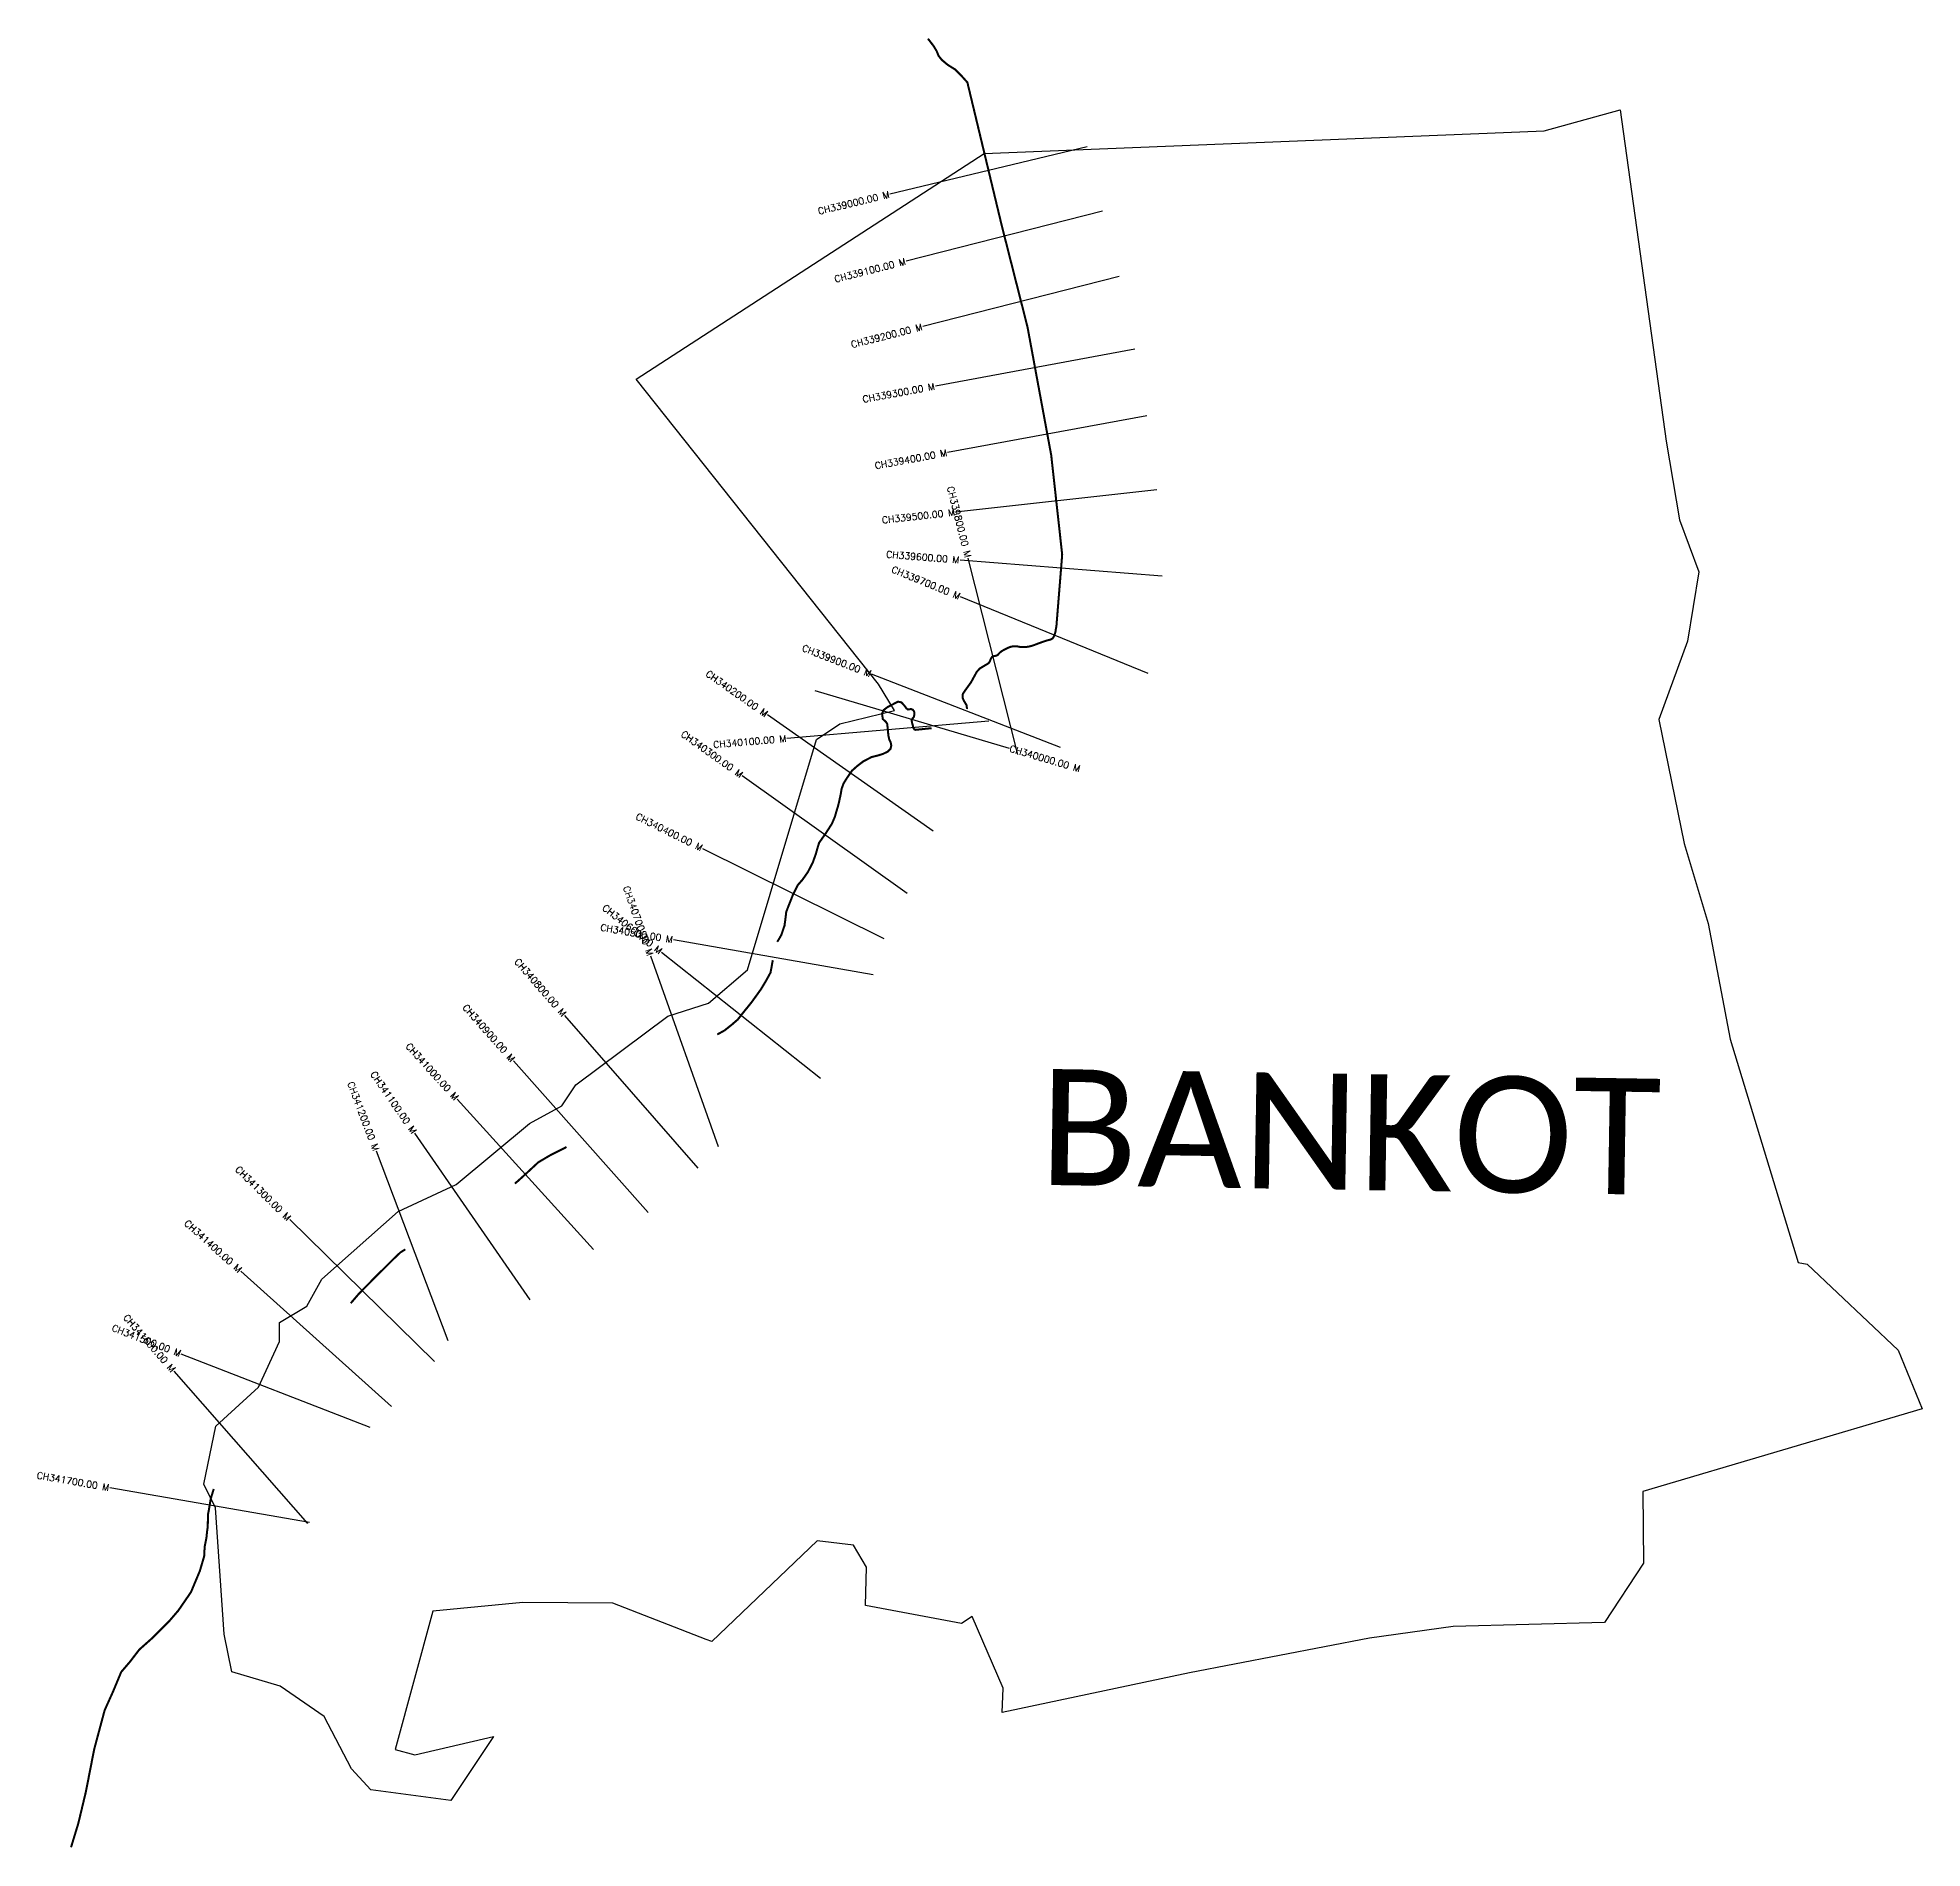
# Model space of a CAD drawing. Header units: metres. Extents: x 291221 to 294010, y 1987192 to 1989872.
import ezdxf
from ezdxf.enums import TextEntityAlignment as Align

# ---------------------------------------------------------------- set-up
doc = ezdxf.new("R2010")
doc.units = ezdxf.units.M
for name, color, linetype in [('CS', 134, 'Continuous'), ('CSMark', 6, 'Continuous'), ('NATURALLY PROTECTED', 3, 'Continuous'), ('VILLAGE NAME', 250, 'Continuous')]:
    doc.layers.add(name, color=color, linetype=linetype)
doc.styles.get("Standard").update_dxf_attribs({"font": 'simplex.shx'})

msp = doc.modelspace()

# ---------------------------------------------------------------- linework, layer by layer
at = {"color": 3, "flags": 128}
msp.add_lwpolyline([(293679.2, 1989081.6), (293662.4, 1988979)], dxfattribs=at)
at = {"color": 3}
for points in [[(293657.2, 1988679.3, 0), (293693, 1988560.8, 0), (293725.5, 1988389.8, 0), (293825.9, 1988059.3, 0), (293839.1, 1988056.5, 0), (293974.2, 1987929.1, 0), (294009.7, 1987842.5, 0), (293595.9, 1987720, 0), (293597.2, 1987614, 0), (293539.2, 1987525.9, 0), (293315.4, 1987520.4, 0), (293191.8, 1987502.9, 0), (292925.4, 1987451.6, 0), (292648, 1987392.9, 0), (292649.7, 1987428.9, 0), (292603.6, 1987535.1, 0), (292587.6, 1987524.7, 0), (292445.8, 1987551.2, 0), (292447, 1987607.8, 0), (292428.2, 1987640.7, 0), (292374.4, 1987646.8, 0), (292218.1, 1987497.8, 0), (292210, 1987501.1, 0), (292071.9, 1987554.7, 0), (291938.7, 1987555.5, 0), (291805.3, 1987543, 0), (291749.5, 1987338, 0), (291779, 1987330, 0), (291895.2, 1987357.4, 0), (291832, 1987262.5, 0), (291713.9, 1987278.2, 0), (291685.3, 1987309.5, 0), (291644.8, 1987386.7, 0), (291579.3, 1987432, 0), (291507.9, 1987453.2, 0), (291496.6, 1987508.8, 0), (291483.8, 1987695.7, 0), (291466.6, 1987730.8, 0), (291484.1, 1987816.9, 0), (291547.3, 1987874.4, 0), (291578.3, 1987942.2, 0), (291578.5, 1987970.1, 0), (291619.1, 1987994.6, 0), (291641.2, 1988034.4, 0), (291754, 1988134.4, 0), (291840, 1988174.3, 0), (291948.6, 1988264.8, 0), (291996.5, 1988290.9, 0), (292017.1, 1988322.2, 0), (292153.3, 1988423.5, 0), (292213.6, 1988443.2, 0), (292271.1, 1988492.4, 0), (292373.4, 1988833.2, 0), (292407.6, 1988856.5, 0), (292488.6, 1988876.4, 0), (292465.2, 1988915.3, 0), (292106.1, 1989366.6, 0), (292621.2, 1989700.9, 0), (293389.7, 1989731.8, 0), (293450.2, 1989734.2, 0), (293562.4, 1989765.4, 0), (293630.4, 1989275.2, 0), (293650.2, 1989158.5, 0), (293679.2, 1989081.6, 0)], [(293662.4, 1988979, 0), (293619.7, 1988863.1, 0), (293657.2, 1988679.3, 0)]]:
    msp.add_polyline3d(points, dxfattribs=at)
at = {"layer": 'CS'}
for p, q in [((292773.7, 1989710.7), (292481.9, 1989640.7)), ((292796.7, 1989615.5), (292505.9, 1989541.6)), ((292821.3, 1989518.6), (292530.6, 1989444.6)), ((292844.1, 1989411), (292549.1, 1989356.6)), ((292862.3, 1989312.7), (292567.2, 1989258.3)), ((292877.1, 1989202.8), (292578.9, 1989170)), ((292884.7, 1989075), (292585.6, 1989098.9)), ((292671.2, 1988811), (292597.9, 1989101.9)), ((292864.1, 1988930.8), (292586.5, 1989044.5)), ((292734.4, 1988821.5), (292454.6, 1988929.9)), ((292370.8, 1988906), (292658.4, 1988820.7)), ((292546.1, 1988697.4), (292300.5, 1988869.7)), ((292628.3, 1988860.3), (292329.4, 1988834.9)), ((292507.5, 1988605.1), (292263.4, 1988779.6)), ((292473.4, 1988538.1), (292204.8, 1988671.6)), ((292457, 1988484.8), (292161.5, 1988536.6)), ((292228.3, 1988230.1), (292127.9, 1988512.8)), ((292378.9, 1988331.6), (292144, 1988518.1)), ((292198, 1988198.5), (292000.9, 1988424.6)), ((292124.2, 1988133.1), (291925, 1988357.4)), ((292043, 1988078.4), (291841.6, 1988300.8)), ((291949.7, 1988003.9), (291778.9, 1988250.6)), ((291828, 1987943.2), (291722, 1988223.9)), ((291807.9, 1987912.6), (291593.7, 1988122.7)), ((291744.5, 1987845.8), (291521.3, 1988046.3)), ((291712.8, 1987814.7), (291433.2, 1987923.4)), ((291620.5, 1987672.8), (291422.5, 1987898.2)), ((291622.9, 1987673.9), (291327.4, 1987725.5))]:
    msp.add_line(p, q, dxfattribs=at)
at = {"layer": 'NATURALLY PROTECTED', "color": 2, "const_width": 3, "flags": 128}
for points in [[(292538.2, 1989870.8), (292546.7, 1989859.7), (292551.1, 1989852.3), (292554, 1989845.2), (292558.8, 1989839.3), (292567.4, 1989832.1), (292578, 1989825.5), (292586.8, 1989816.9), (292596.5, 1989806.1), (292647.6, 1989593.2), (292685.4, 1989444.3), (292720.6, 1989254.1), (292736.8, 1989107), (292728.2, 1989000.4), (292727.2, 1988995.8), (292726.8, 1988992.5), (292725.7, 1988988.8), (292724.4, 1988985.6), (292722.8, 1988983.1), (292719.6, 1988981.2), (292714.2, 1988979.9), (292708.6, 1988978.1), (292703.5, 1988976.2), (292698.3, 1988974.3), (292694.3, 1988972.7), (292689.7, 1988971.4), (292685.7, 1988970.6), (292680.9, 1988970.1), (292675.9, 1988970.1), (292671.3, 1988971), (292668, 1988971.4), (292663.7, 1988971.2), (292660.8, 1988970.6), (292657.4, 1988969.4), (292652.6, 1988967.1), (292648.3, 1988964.7), (292645.7, 1988962.9), (292644.1, 1988961.5), (292642.7, 1988960), (292641.5, 1988958.5), (292639.7, 1988957.6), (292637.3, 1988956.9), (292635.5, 1988956.7), (292633.4, 1988956.1), (292631.9, 1988954.1), (292630.7, 1988951.6), (292630, 1988949.5), (292628.2, 1988946.5), (292625.5, 1988944.7), (292622.9, 1988943.3), (292619.3, 1988941.1), (292615.3, 1988938.7), (292610.6, 1988933.9), (292601.9, 1988918), (292593.6, 1988906.5), (292589.8, 1988900.8), (292589.4, 1988895.2), (292591.4, 1988890.5), (292595.3, 1988884.1), (292595.9, 1988879.2), (292595.6, 1988878.5)], [(292543.5, 1988850.1), (292519.9, 1988847.6), (292518.2, 1988848.2), (292516.7, 1988850.2), (292515.9, 1988853.7), (292514.5, 1988858.4), (292514.1, 1988861.6), (292514.7, 1988863.6), (292515.9, 1988865.1), (292517.5, 1988866.9), (292518, 1988870.4), (292518, 1988873.5), (292517.2, 1988875.6), (292515.5, 1988877.5), (292513.1, 1988878.4), (292510.9, 1988878.1), (292508.5, 1988877.7), (292506.2, 1988879.5), (292503.4, 1988883.4), (292498.7, 1988888.4), (292493.6, 1988889.3), (292478.2, 1988881.2), (292472.6, 1988876.9), (292470.2, 1988871.6), (292471.4, 1988863.5), (292476.1, 1988859.3), (292477.9, 1988856.3), (292478.8, 1988847.7), (292479.6, 1988838.9), (292480.9, 1988833.3), (292482.9, 1988829.2), (292483.9, 1988824.6), (292482.9, 1988819.7), (292478.4, 1988815.2), (292471.8, 1988812.1), (292464.4, 1988809.7), (292454.7, 1988807.3), (292442.6, 1988801), (292433.9, 1988794.4), (292425.9, 1988787.3), (292418.3, 1988776.4), (292413.1, 1988767.9), (292410.4, 1988760.3), (292409.4, 1988754.1), (292407, 1988742.7), (292405.1, 1988734.7), (292402.4, 1988726), (292400.5, 1988719.1), (292395.9, 1988708.4), (292386.9, 1988694.4), (292381.4, 1988686.6), (292377.1, 1988680.4), (292375.3, 1988674.8), (292372.2, 1988663.7), (292367.5, 1988650.7), (292360.5, 1988637.2), (292352.6, 1988625.9), (292345.5, 1988617.8), (292338.1, 1988602.8), (292328.5, 1988578.4), (292327.5, 1988570.1), (292325.9, 1988557.8), (292321, 1988543.6), (292316.4, 1988535.7), (292315, 1988533.8)], [(292308.5, 1988506.6), (292307.3, 1988499.7), (292305.2, 1988488.3), (292298.3, 1988475.7), (292290.9, 1988463.4), (292277.5, 1988444.8), (292265.9, 1988430.4), (292256.6, 1988418.7), (292247.5, 1988410.8), (292237, 1988402.5), (292226.3, 1988396.6)], [(292003.2, 1988230.1), (292000.9, 1988228.7), (291980, 1988218.3), (291961.5, 1988207.4), (291944.5, 1988191.6), (291931.6, 1988179.9), (291926.8, 1988175.9)], [(291764.7, 1988078.5), (291757.5, 1988074), (291749.8, 1988066.7), (291720.1, 1988037.3), (291696.1, 1988012.9), (291684, 1987998.8)], [(291481.2, 1987723.8), (291476.8, 1987709.5), (291475.3, 1987700.5), (291473.9, 1987692.2), (291472.6, 1987685.5), (291472.4, 1987668.6), (291471.3, 1987660.3), (291470.4, 1987651.5), (291467.8, 1987638.5), (291467, 1987624), (291460.7, 1987602.6), (291447.6, 1987571.2), (291428.7, 1987543.7), (291414.8, 1987527.5), (291391.4, 1987504.1), (291377.8, 1987492), (291370.9, 1987485.8), (291357.1, 1987467.8), (291344.3, 1987452.9), (291332, 1987423.4), (291319.8, 1987396.3), (291304.3, 1987338.5), (291292, 1987275.6), (291280.8, 1987228.7), (291270, 1987193.3)]]:
    msp.add_lwpolyline(points, dxfattribs=at)

# ---------------------------------------------------------------- texts
at = {"layer": 'CSMark'}
for s, rotation, p in [('CH339000.00 M', 13.4889, (292481, 1989640.5)), ('CH339100.00 M', 14.2676, (292505, 1989541.3)), ('CH339200.00 M', 14.2676, (292529.6, 1989444.4)), ('CH339300.00 M', 10.4548, (292548.1, 1989356.4)), ('CH339400.00 M', 10.4548, (292566.3, 1989258.1)), ('CH339800.00 M', 284.1299, (292597.7, 1989102.9)), ('CH339500.00 M', 6.2854, (292577.9, 1989169.9)), ('CH339600.00 M', 355.434, (292584.6, 1989099)), ('CH339700.00 M', 337.7242, (292585.5, 1989044.9)), ('CH339900.00 M', 338.8271, (292453.7, 1988930.3)), ('CH340200.00 M', 324.959, (292299.7, 1988870.2)), ('CH340300.00 M', 324.4461, (292262.6, 1988780.1)), ('CH340100.00 M', 4.8674, (292328.4, 1988834.8)), ('CH340400.00 M', 333.5638, (292203.9, 1988672.1)), ('CH340700.00 M', 289.5623, (292127.6, 1988513.8)), ('CH340600.00 M', 321.5459, (292143.2, 1988518.8)), ('CH340500.00 M', 350.056, (292160.5, 1988536.8)), ('CH340800.00 M', 311.0682, (292000.3, 1988425.4)), ('CH340900.00 M', 311.6152, (291924.3, 1988358.2)), ('CH341000.00 M', 312.1805, (291840.9, 1988301.5)), ('CH341100.00 M', 304.6951, (291778.3, 1988251.4)), ('CH341200.00 M', 290.6929, (291721.7, 1988224.8)), ('CH341300.00 M', 315.5479, (291593, 1988123.4)), ('CH341400.00 M', 318.0658, (291520.5, 1988047)), ('CH341600.00 M', 311.3039, (291421.8, 1987898.9)), ('CH341500.00 M', 338.7599, (291432.2, 1987923.8)), ('CH341700.00 M', 350.089, (291326.4, 1987725.7))]:
    msp.add_text(s, height=10, rotation=rotation, dxfattribs=at).set_placement(p, align=Align.MIDDLE_RIGHT)
msp.add_text('CH340000.00 M', height=10, rotation=343.4862, dxfattribs=at).set_placement((292659.4, 1988820.4), align=Align.MIDDLE_LEFT)
at = {"layer": 'VILLAGE NAME', "insert": (292704.6, 1988345.8), "char_height": 171.752, "attachment_point": 1, "rotation": 359.0691}
msp.add_mtext_dynamic_manual_height_columns('{\\fCalibri|b0|i0|c0|p34;BANKOT}', width=1471.541, gutter_width=858.8, heights=[151.6], dxfattribs=at)

doc.saveas('drawing.dxf')
